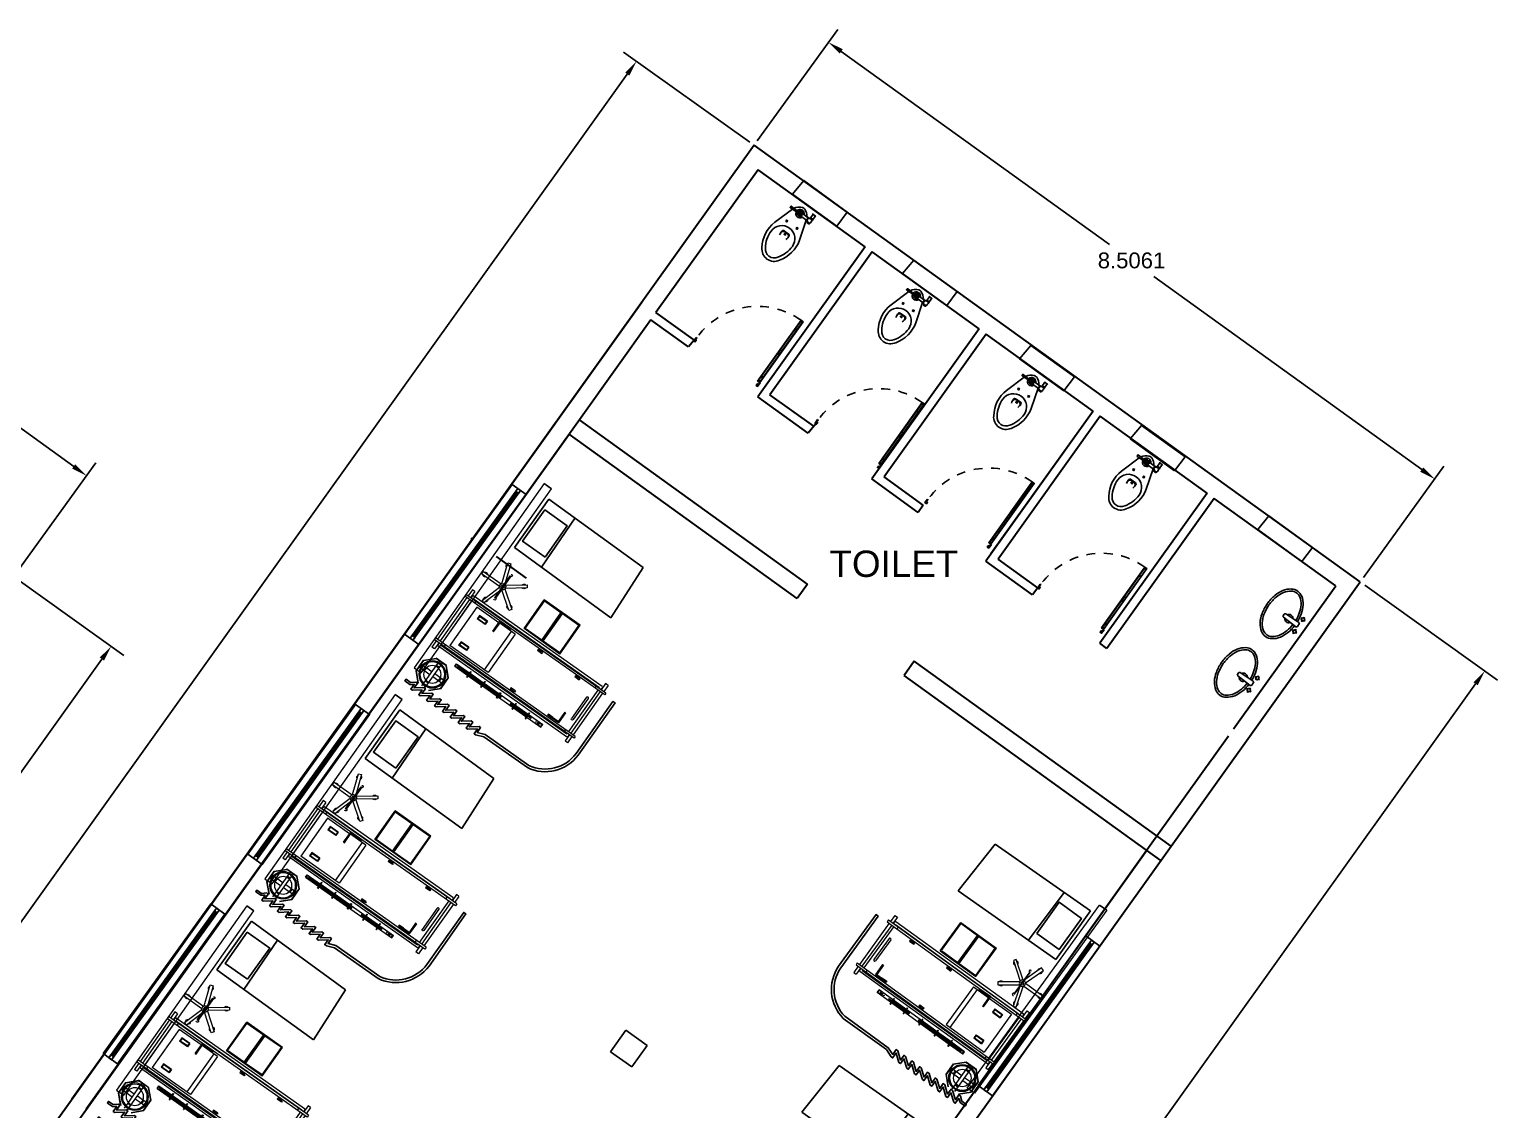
# Model space of a CAD drawing. Header units: metres. Extents: x 141303 to 146299, y 125960 to 127091.
# Drawn here: x 144887.4 to 144904.12, y 126124.25 to 126136.55 of the extents above; entities that cross this region are included whole.
import ezdxf

# ---------------------------------------------------------------- set-up
doc = ezdxf.new("R2010")
doc.units = ezdxf.units.M
doc.header["$MEASUREMENT"] = 0
for name, pattern in [('C05 _MOB-EQUIP URGENCIAS Y TOCOCIRUGÍA$0$006_URGENCIAS & TOCOCIRUGÍA$0$03.-PRIMER NIVEL GENERAL$0$XR-PLANTA 3ER NIVEL$0$DASHED', [19.05, 12.7, -6.35]), ('C05 _MOB-EQUIP URGENCIAS Y TOCOCIRUGÍA$0$006_URGENCIAS & TOCOCIRUGÍA$0$03.-PRIMER NIVEL GENERAL$0$XR-PLANTA 3ER NIVEL$0$DASHED2', [0.375, 0.25, -0.125]), ('C08_MUROS SERVICIOS$0$HIDDE100', [0.16, 0.1, -0.06])]:
    doc.linetypes.add(name, pattern=pattern)
for name, color, linetype in [('DIMENSION', 50, 'Continuous'), ('door', 12, 'Continuous'), ('FURNITURE', 6, 'Continuous'), ('WINDOW', 244, 'Continuous')]:
    doc.layers.add(name, color=color, linetype=linetype)
for name, color, linetype, lineweight in [('LETTERING', 50, 'Continuous', 30), ('new column', 4, 'Continuous', 25), ('NVMI_WALL', 7, 'Continuous', 30)]:
    doc.layers.add(name, color=color, linetype=linetype, lineweight=lineweight)
doc.layers.get('0').off()
doc.styles.get("Standard").update_dxf_attribs({"font": 'arial.ttf'})
doc.dimstyles.get("Standard").update_dxf_attribs({"dimtxt": 0.18, "dimasz": 0.18, "dimexe": 0.18, "dimexo": 0.0625, "dimgap": 0.09, "dimtad": 0, "dimtih": 1, "dimtoh": 1, "dimdec": 4, "dimzin": 0, "dimdsep": 46, "dimtxsty": 'Standard', "dimcen": 0.09, "dimadec": 0, "dimazin": 0, "dimtfac": 1, "dimtdec": 4, "dimtofl": 0, "dimtmove": 0, "dimatfit": 3, "dimfxl": 1, "dimtolj": 1, "dimtzin": 0, "dimarcsym": 0})

# ---------------------------------------------------------------- blocks, each defined once
blk = doc.blocks.new('C05 _MOB-EQUIP URGENCIAS Y TOCOCIRUGÍA$0$cortina antibacterial')
blk.add_lwpolyline([(300.266, -580.673), (300.266, -580.651), (300.266, -580.673), (300.199, -580.673), (300.266, -580.761), (300.266, -580.783), (300.199, -580.783), (300.266, -580.871), (300.266, -580.893), (300.199, -580.893), (300.266, -580.981), (300.266, -581.003), (300.199, -581.003), (300.266, -581.091), (300.266, -581.113), (300.199, -581.113), (300.266, -581.201), (300.266, -581.223), (300.199, -581.223), (300.231, -581.309), (300.231, -581.921, 0.354939), (300.651, -582.281), (301.378, -582.281), (301.378, -582.311), (300.651, -582.311, -0.359051), (300.201, -581.921), (300.201, -581.313), (300.166, -581.223), (300.166, -581.201), (300.233, -581.201), (300.166, -581.113), (300.166, -581.091), (300.233, -581.091), (300.166, -581.003), (300.166, -580.981), (300.233, -580.981), (300.166, -580.893), (300.166, -580.871), (300.233, -580.871), (300.166, -580.783), (300.166, -580.761), (300.233, -580.761), (300.166, -580.673), (300.166, -580.651), (300.233, -580.651), (300.166, -580.563), (300.166, -580.541), (300.233, -580.541), (300.166, -580.453), (300.166, -580.431), (300.233, -580.431), (300.166, -580.343), (300.166, -580.321), (300.233, -580.321), (300.205, -580.281), (300.205, -580.211), (300.227, -580.211), (300.227, -580.274), (300.266, -580.321), (300.266, -580.343), (300.199, -580.343), (300.266, -580.431), (300.266, -580.453), (300.199, -580.453), (300.266, -580.541), (300.266, -580.563), (300.199, -580.563), (300.266, -580.651)], format="xyb")
blk = doc.blocks.new('bed ward')
at = {"layer": 'FURNITURE'}
for p, q in [((142390.8, 126644.899), (142391.223, 126645.43)), ((142391.223, 126645.43), (142392.307, 126644.667)), ((142390.8, 126644.899), (142391.91, 126644.116)), ((142392.007, 126644.879), (142391.6, 126644.335)), ((142392.41, 126644.731), (142392.492, 126644.674)), ((142391.91, 126644.116), (142392.307, 126644.667))]:
    blk.add_line(p, q, dxfattribs=at)
at = {"layer": 'FURNITURE', "lineweight": 0}
for p, q in [((142390.901, 126642.653, 310.935), (142392.41, 126644.731, 310.935)), ((142392.492, 126644.674, 310.935), (142390.981, 126642.594, 310.935)), ((142391.441, 126643.721, 310.935), (142391.621, 126643.968, 310.935)), ((142390.981, 126642.594, 310.935), (142390.901, 126642.653, 310.935))]:
    blk.add_line(p, q, dxfattribs=at)
at = {"layer": 'FURNITURE', "linetype": 'Continuous', "lineweight": 0}
for p, q in [((142390.006, 126644.569, 310.935), (142389.991, 126644.549, 310.935)), ((142390.006, 126644.569, 310.935), (142391.583, 126643.423, 310.935)), ((142390.08, 126644.621, 310.935), (142390.03, 126644.551, 310.935)), ((142390.109, 126644.6, 310.935), (142390.058, 126644.53, 310.935)), ((142390.08, 126644.621, 310.935), (142390.109, 126644.6, 310.935)), ((142390.016, 126644.532, 310.935), (142389.675, 126644.062, 310.935)), ((142390.044, 126644.511, 310.935), (142389.703, 126644.042, 310.935)), ((142390.068, 126644.493, 310.935), (142389.727, 126644.024, 310.935)), ((142389.991, 126644.549, 310.935), (142391.569, 126643.403, 310.935)), ((142390.077, 126644.549, 310.935), (142390.061, 126644.528, 310.935)), ((142390.086, 126644.518, 310.935), (142390.082, 126644.513, 310.935)), ((142390.086, 126644.518, 310.935), (142391.51, 126643.483, 310.935)), ((142390.091, 126644.551, 310.935), (142391.539, 126643.499, 310.935)), ((142390.117, 126644.487, 310.935), (142390.103, 126644.468, 310.935)), ((142390.596, 126644.216, 310.935), (142390.831, 126644.54, 310.935)), ((142390.61, 126644.219, 310.935), (142390.834, 126644.526, 310.935)), ((142390.831, 126644.54, 310.935), (142391.236, 126644.246, 310.935)), ((142390.834, 126644.526, 310.935), (142391.02, 126644.391, 310.935)), ((142390.014, 126644.357, 310.935), (142389.84, 126644.118, 310.935)), ((142390.033, 126644.343, 310.935), (142389.859, 126644.104, 310.935)), ((142390.254, 126644.34, 310.935), (142390.245, 126644.328, 310.935)), ((142390.245, 126644.328, 310.935), (142390.294, 126644.292, 310.935)), ((142390.254, 126644.34, 310.935), (142390.303, 126644.304, 310.935)), ((142390.303, 126644.304, 310.935), (142390.294, 126644.292, 310.935)), ((142390.796, 126644.083, 310.935), (142391.02, 126644.391, 310.935)), ((142390.799, 126644.069, 310.935), (142391.034, 126644.393, 310.935)), ((142390.812, 126644.072, 310.935), (142391.036, 126644.379, 310.935)), ((142390.999, 126643.936, 310.935), (142391.222, 126644.244, 310.935)), ((142391.001, 126643.923, 310.935), (142391.236, 126644.246, 310.935)), ((142391.036, 126644.379, 310.935), (142391.222, 126644.244, 310.935)), ((142389.651, 126644.08, 310.935), (142389.637, 126644.06, 310.935)), ((142389.637, 126644.06, 310.935), (142391.214, 126642.914, 310.935)), ((142389.651, 126644.08, 310.935), (142391.228, 126642.934, 310.935)), ((142389.94, 126644.061, 310.935), (142389.858, 126643.948, 310.935)), ((142389.94, 126644.061, 310.935), (142389.949, 126644.055, 310.935)), ((142390.596, 126644.216, 310.935), (142391.001, 126643.923, 310.935)), ((142390.61, 126644.219, 310.935), (142390.796, 126644.083, 310.935)), ((142390.812, 126644.072, 310.935), (142390.999, 126643.936, 310.935)), ((142389.661, 126644.043, 310.935), (142389.61, 126643.973, 310.935)), ((142389.61, 126643.973, 310.935), (142389.639, 126643.953, 310.935)), ((142389.689, 126644.022, 310.935), (142389.639, 126643.953, 310.935)), ((142389.692, 126644.02, 310.935), (142389.677, 126643.999, 310.935)), ((142389.679, 126643.985, 310.935), (142391.13, 126642.931, 310.935)), ((142389.713, 126644.005, 310.935), (142389.706, 126643.995, 310.935)), ((142389.706, 126643.995, 310.935), (142391.13, 126642.961, 310.935)), ((142389.762, 126643.999, 310.935), (142389.748, 126643.979, 310.935)), ((142389.858, 126643.948, 310.935), (142389.98, 126643.859, 310.935)), ((142389.949, 126644.055, 310.935), (142389.873, 126643.95, 310.935)), ((142389.873, 126643.95, 310.935), (142389.937, 126643.904, 310.935)), ((142389.939, 126643.907, 310.935), (142389.93, 126643.895, 310.935)), ((142389.939, 126643.907, 310.935), (142389.989, 126643.871, 310.935)), ((142390.675, 126644.034, 310.935), (142390.666, 126644.022, 310.935)), ((142390.666, 126644.022, 310.935), (142390.716, 126643.986, 310.935)), ((142390.675, 126644.034, 310.935), (142390.725, 126643.998, 310.935)), ((142390.725, 126643.998, 310.935), (142390.716, 126643.986, 310.935)), ((142390.537, 126643.265, 310.935), (142389.878, 126643.743, 310.935)), ((142390.558, 126643.293, 310.935), (142389.899, 126643.772, 310.935)), ((142389.989, 126643.871, 310.935), (142389.98, 126643.859, 310.935)), ((142390.973, 126643.806, 310.935), (142390.661, 126643.376, 310.935)), ((142391.017, 126643.775, 310.935), (142390.704, 126643.344, 310.935)), ((142390.973, 126643.806, 310.935), (142391.148, 126643.68, 310.935)), ((142391.038, 126643.766, 310.935), (142391.047, 126643.779, 310.935)), ((142391.087, 126643.731, 310.935), (142391.038, 126643.766, 310.935)), ((142391.169, 126643.69, 310.935), (142391.047, 126643.779, 310.935)), ((142391.087, 126643.731, 310.935), (142391.096, 126643.743, 310.935)), ((142391.153, 126643.687, 310.935), (142391.09, 126643.734, 310.935)), ((142390.007, 126643.668, 310.935), (142390.009, 126643.67, 310.935)), ((142390.007, 126643.668, 310.935), (142390.052, 126643.639, 310.935)), ((142390.009, 126643.67, 310.935), (142390.053, 126643.642, 310.935)), ((142390.089, 126643.612, 310.935), (142390.009, 126643.67, 310.935)), ((142390.046, 126643.643, 310.935), (142390.091, 126643.614, 310.935)), ((142390.157, 126643.559, 310.935), (142390.158, 126643.562, 310.935)), ((142390.157, 126643.559, 310.935), (142390.201, 126643.531, 310.935)), ((142390.238, 126643.503, 310.935), (142390.158, 126643.562, 310.935)), ((142390.158, 126643.562, 310.935), (142390.203, 126643.533, 310.935)), ((142390.361, 126643.601, 310.935), (142390.352, 126643.589, 310.935)), ((142390.352, 126643.589, 310.935), (142390.401, 126643.553, 310.935)), ((142390.361, 126643.601, 310.935), (142390.41, 126643.565, 310.935)), ((142390.41, 126643.565, 310.935), (142390.401, 126643.553, 310.935)), ((142391.078, 126643.583, 310.935), (142391.153, 126643.687, 310.935)), ((142391.087, 126643.577, 310.935), (142391.078, 126643.583, 310.935)), ((142391.087, 126643.577, 310.935), (142391.169, 126643.69, 310.935)), ((142391.157, 126643.673, 310.935), (142391.405, 126643.492, 310.935)), ((142390.194, 126643.532, 310.935), (142390.238, 126643.503, 310.935)), ((142390.196, 126643.534, 310.935), (142390.24, 126643.506, 310.935)), ((142390.238, 126643.503, 310.935), (142390.24, 126643.506, 310.935)), ((142391.405, 126643.492, 310.935), (142391.093, 126643.062, 310.935)), ((142391.492, 126643.459, 310.935), (142391.13, 126642.961, 310.935)), ((142391.517, 126643.441, 310.935), (142391.176, 126642.972, 310.935)), ((142391.216, 126643.555, 310.935), (142391.189, 126643.518, 310.935)), ((142391.189, 126643.518, 310.935), (142391.278, 126643.453, 310.935)), ((142391.217, 126643.546, 310.935), (142391.197, 126643.519, 310.935)), ((142391.197, 126643.519, 310.935), (142391.276, 126643.461, 310.935)), ((142391.545, 126643.421, 310.935), (142391.204, 126642.952, 310.935)), ((142391.216, 126643.555, 310.935), (142391.305, 126643.49, 310.935)), ((142391.217, 126643.546, 310.935), (142391.296, 126643.489, 310.935)), ((142391.296, 126643.489, 310.935), (142391.276, 126643.461, 310.935)), ((142391.305, 126643.49, 310.935), (142391.278, 126643.453, 310.935)), ((142391.472, 126643.504, 310.935), (142391.458, 126643.484, 310.935)), ((142391.51, 126643.483, 310.935), (142391.506, 126643.478, 310.935)), ((142391.541, 126643.485, 310.935), (142391.526, 126643.464, 310.935)), ((142391.581, 126643.53, 310.935), (142391.531, 126643.461, 310.935)), ((142391.61, 126643.51, 310.935), (142391.559, 126643.44, 310.935)), ((142391.583, 126643.423, 310.935), (142391.569, 126643.403, 310.935)), ((142391.581, 126643.53, 310.935), (142391.61, 126643.51, 310.935)), ((142390.508, 126643.304, 310.935), (142390.51, 126643.306, 310.935)), ((142390.508, 126643.304, 310.935), (142390.552, 126643.276, 310.935)), ((142390.51, 126643.306, 310.935), (142390.554, 126643.278, 310.935)), ((142390.59, 126643.248, 310.935), (142390.51, 126643.306, 310.935)), ((142390.545, 126643.276, 310.935), (142390.59, 126643.248, 310.935)), ((142390.547, 126643.279, 310.935), (142390.591, 126643.251, 310.935)), ((142390.549, 126643.281, 310.935), (142390.571, 126643.312, 310.935)), ((142390.59, 126643.248, 310.935), (142390.591, 126643.251, 310.935)), ((142390.661, 126643.376, 310.935), (142391.093, 126643.062, 310.935)), ((142391.002, 126643.26, 310.935), (142390.975, 126643.223, 310.935)), ((142391.003, 126643.252, 310.935), (142390.983, 126643.224, 310.935)), ((142390.983, 126643.224, 310.935), (142391.063, 126643.167, 310.935)), ((142391.002, 126643.26, 310.935), (142391.091, 126643.196, 310.935)), ((142391.003, 126643.252, 310.935), (142391.083, 126643.194, 310.935)), ((142390.667, 126643.188, 310.935), (142390.669, 126643.191, 310.935)), ((142390.667, 126643.188, 310.935), (142390.711, 126643.16, 310.935)), ((142390.669, 126643.191, 310.935), (142390.713, 126643.163, 310.935)), ((142390.749, 126643.133, 310.935), (142390.669, 126643.191, 310.935)), ((142390.704, 126643.161, 310.935), (142390.749, 126643.133, 310.935)), ((142390.706, 126643.163, 310.935), (142390.75, 126643.135, 310.935)), ((142390.749, 126643.133, 310.935), (142390.75, 126643.135, 310.935)), ((142390.975, 126643.223, 310.935), (142391.064, 126643.158, 310.935)), ((142391.083, 126643.194, 310.935), (142391.063, 126643.167, 310.935)), ((142391.091, 126643.196, 310.935), (142391.064, 126643.158, 310.935)), ((142390.66, 126642.811, 310.935), (142390.746, 126642.929, 310.935)), ((142390.663, 126642.808, 310.935), (142390.749, 126642.926, 310.935)), ((142390.746, 126642.929, 310.935), (142390.888, 126642.951, 310.935)), ((142390.746, 126642.925, 310.935), (142390.889, 126642.947, 310.935)), ((142390.886, 126642.948, 310.935), (142391.004, 126642.862, 310.935)), ((142390.888, 126642.951, 310.935), (142391.006, 126642.866, 310.935)), ((142390.89, 126642.864, 310.935), (142390.931, 126642.921, 310.935)), ((142390.923, 126642.84, 310.935), (142390.964, 126642.896, 310.935)), ((142391.117, 126643.015, 310.935), (142391.103, 126642.996, 310.935)), ((142391.162, 126642.953, 310.935), (142391.111, 126642.883, 310.935)), ((142391.19, 126642.932, 310.935), (142391.139, 126642.863, 310.935)), ((142391.159, 126642.955, 310.935), (142391.144, 126642.934, 310.935)), ((142391.228, 126642.934, 310.935), (142391.214, 126642.914, 310.935)), ((142390.683, 126642.668, 310.935), (142390.66, 126642.811, 310.935)), ((142390.687, 126642.669, 310.935), (142390.664, 126642.811, 310.935)), ((142390.691, 126642.853, 310.935), (142390.748, 126642.812, 310.935)), ((142390.704, 126642.844, 310.935), (142390.727, 126642.877, 310.935)), ((142390.704, 126642.844, 310.935), (142390.707, 126642.842, 310.935)), ((142390.707, 126642.842, 310.935), (142390.73, 126642.874, 310.935)), ((142390.707, 126642.857, 310.935), (142390.717, 126642.869, 310.935)), ((142390.707, 126642.857, 310.935), (142390.711, 126642.854, 310.935)), ((142390.715, 126642.886, 310.935), (142390.772, 126642.845, 310.935)), ((142390.717, 126642.869, 310.935), (142390.72, 126642.867, 310.935)), ((142390.719, 126642.858, 310.935), (142390.729, 126642.851, 310.935)), ((142390.727, 126642.877, 310.935), (142390.73, 126642.874, 310.935)), ((142390.743, 126642.816, 310.935), (142390.767, 126642.849, 310.935)), ((142390.748, 126642.812, 310.935), (142390.772, 126642.845, 310.935)), ((142390.89, 126642.864, 310.935), (142390.923, 126642.84, 310.935)), ((142390.893, 126642.869, 310.935), (142390.926, 126642.845, 310.935)), ((142390.917, 126642.689, 310.935), (142390.941, 126642.722, 310.935)), ((142390.94, 126642.607, 310.935), (142391.026, 126642.726, 310.935)), ((142390.941, 126642.722, 310.935), (142390.998, 126642.681, 310.935)), ((142390.943, 126642.605, 310.935), (142391.029, 126642.723, 310.935)), ((142391.025, 126642.722, 310.935), (142391.002, 126642.865, 310.935)), ((142391.029, 126642.723, 310.935), (142391.006, 126642.866, 310.935)), ((142391.111, 126642.883, 310.935), (142391.139, 126642.863, 310.935)), ((142390.725, 126642.637, 310.935), (142390.766, 126642.694, 310.935)), ((142390.758, 126642.613, 310.935), (142390.799, 126642.67, 310.935)), ((142390.763, 126642.689, 310.935), (142390.796, 126642.665, 310.935)), ((142390.766, 126642.694, 310.935), (142390.799, 126642.67, 310.935)), ((142390.8, 126642.586, 310.935), (142390.943, 126642.609, 310.935)), ((142390.801, 126642.582, 310.935), (142390.943, 126642.605, 310.935)), ((142390.917, 126642.689, 310.935), (142390.974, 126642.647, 310.935)), ((142390.922, 126642.685, 310.935), (142390.946, 126642.718, 310.935)), ((142390.959, 126642.659, 310.935), (142390.982, 126642.692, 310.935)), ((142390.959, 126642.659, 310.935), (142390.962, 126642.657, 310.935)), ((142390.962, 126642.657, 310.935), (142390.985, 126642.689, 310.935)), ((142390.965, 126642.679, 310.935), (142390.97, 126642.676, 310.935)), ((142390.969, 126642.667, 310.935), (142390.972, 126642.664, 310.935)), ((142390.972, 126642.664, 310.935), (142390.981, 126642.677, 310.935)), ((142390.978, 126642.68, 310.935), (142390.981, 126642.677, 310.935)), ((142390.982, 126642.692, 310.935), (142390.985, 126642.689, 310.935))]:
    blk.add_line(p, q, dxfattribs=at)
at = {"layer": 'FURNITURE', "linetype": 'C05 _MOB-EQUIP URGENCIAS Y TOCOCIRUGÍA$0$006_URGENCIAS & TOCOCIRUGÍA$0$03.-PRIMER NIVEL GENERAL$0$XR-PLANTA 3ER NIVEL$0$DASHED2', "lineweight": 0}
for p, q in [((142389.878, 126643.743, 310.935), (142389.899, 126643.772, 310.935)), ((142389.883, 126643.746, 310.935), (142389.898, 126643.766, 310.935)), ((142389.906, 126643.726, 310.935), (142389.884, 126643.742, 310.935)), ((142389.924, 126643.75, 310.935), (142389.902, 126643.767, 310.935)), ((142389.91, 126643.727, 310.935), (142389.924, 126643.747, 310.935)), ((142390.544, 126643.274, 310.935), (142389.914, 126643.732, 310.935)), ((142390.551, 126643.283, 310.935), (142389.92, 126643.741, 310.935)), ((142390.023, 126643.61, 310.935), (142390.045, 126643.64, 310.935)), ((142390.027, 126643.607, 310.935), (142390.023, 126643.61, 310.935)), ((142390.027, 126643.607, 310.935), (142390.05, 126643.637, 310.935)), ((142390.045, 126643.64, 310.935), (142390.089, 126643.612, 310.935)), ((142390.048, 126643.645, 310.935), (142390.07, 126643.675, 310.935)), ((142390.053, 126643.642, 310.935), (142390.075, 126643.672, 310.935)), ((142390.075, 126643.672, 310.935), (142390.07, 126643.675, 310.935)), ((142390.089, 126643.612, 310.935), (142390.091, 126643.614, 310.935)), ((142390.198, 126643.537, 310.935), (142390.22, 126643.567, 310.935)), ((142390.203, 126643.533, 310.935), (142390.224, 126643.564, 310.935)), ((142390.224, 126643.564, 310.935), (142390.22, 126643.567, 310.935)), ((142390.172, 126643.501, 310.935), (142390.194, 126643.532, 310.935)), ((142390.177, 126643.498, 310.935), (142390.172, 126643.501, 310.935)), ((142390.177, 126643.498, 310.935), (142390.199, 126643.528, 310.935)), ((142390.352, 126643.384, 310.935), (142390.387, 126643.433, 310.935)), ((142390.361, 126643.377, 310.935), (142390.397, 126643.426, 310.935)), ((142390.524, 126643.246, 310.935), (142390.545, 126643.276, 310.935)), ((142390.528, 126643.243, 310.935), (142390.524, 126643.246, 310.935)), ((142390.528, 126643.243, 310.935), (142390.55, 126643.273, 310.935)), ((142390.696, 126643.149, 310.935), (142390.542, 126643.261, 310.935)), ((142390.703, 126643.159, 310.935), (142390.549, 126643.271, 310.935)), ((142390.554, 126643.278, 310.935), (142390.576, 126643.308, 310.935)), ((142390.709, 126643.168, 310.935), (142390.555, 126643.28, 310.935)), ((142390.717, 126643.178, 310.935), (142390.562, 126643.29, 310.935)), ((142390.576, 126643.308, 310.935), (142390.571, 126643.312, 310.935)), ((142390.682, 126643.131, 310.935), (142390.704, 126643.161, 310.935)), ((142390.687, 126643.127, 310.935), (142390.682, 126643.131, 310.935)), ((142390.687, 126643.127, 310.935), (142390.709, 126643.158, 310.935)), ((142390.849, 126643.038, 310.935), (142390.701, 126643.146, 310.935)), ((142390.708, 126643.166, 310.935), (142390.73, 126643.196, 310.935)), ((142390.828, 126643.068, 310.935), (142390.708, 126643.156, 310.935)), ((142390.713, 126643.163, 310.935), (142390.735, 126643.193, 310.935)), ((142390.835, 126643.077, 310.935), (142390.714, 126643.165, 310.935)), ((142390.87, 126643.066, 310.935), (142390.721, 126643.174, 310.935)), ((142390.735, 126643.193, 310.935), (142390.73, 126643.196, 310.935)), ((142390.824, 126643.063, 310.935), (142390.839, 126643.083, 310.935)), ((142390.847, 126643.043, 310.935), (142390.825, 126643.059, 310.935)), ((142390.864, 126643.067, 310.935), (142390.842, 126643.083, 310.935)), ((142390.849, 126643.038, 310.935), (142390.87, 126643.066, 310.935)), ((142390.85, 126643.044, 310.935), (142390.865, 126643.064, 310.935))]:
    blk.add_line(p, q, dxfattribs=at)
at = {"layer": 'FURNITURE', "linetype": 'C05 _MOB-EQUIP URGENCIAS Y TOCOCIRUGÍA$0$006_URGENCIAS & TOCOCIRUGÍA$0$03.-PRIMER NIVEL GENERAL$0$XR-PLANTA 3ER NIVEL$0$DASHED', "lineweight": 0}
for p, q in [((142390.748, 126642.812, 310.935), (142390.816, 126642.762, 310.935)), ((142390.766, 126642.694, 310.935), (142390.89, 126642.864, 310.935)), ((142390.772, 126642.845, 310.935), (142390.84, 126642.796, 310.935)), ((142390.799, 126642.67, 310.935), (142390.923, 126642.84, 310.935)), ((142390.849, 126642.738, 310.935), (142390.917, 126642.689, 310.935)), ((142390.873, 126642.771, 310.935), (142390.941, 126642.722, 310.935))]:
    blk.add_line(p, q, dxfattribs=at)
at = {"layer": 'FURNITURE'}
blk.add_lwpolyline([(142391.695, 126644.412), (142391.949, 126644.229), (142392.204, 126644.583), (142391.95, 126644.766)], close=True, dxfattribs=at)
at = {"layer": 'FURNITURE', "lineweight": 0, "elevation": 310.935}
for points in [[(142391.539, 126643.88), (142391.462, 126644.116), (142391.428, 126644.105), (142391.504, 126643.869)], [(142391.567, 126643.848), (142391.771, 126643.989), (142391.75, 126644.019), (142391.563, 126643.889)], [(142391.5, 126643.863), (142391.252, 126643.862), (142391.252, 126643.826), (142391.5, 126643.827)], [(142391.496, 126643.797), (142391.426, 126643.585), (142391.46, 126643.574), (142391.538, 126643.809)], [(142391.546, 126643.812), (142391.746, 126643.666), (142391.768, 126643.695), (142391.567, 126643.841)]]:
    blk.add_lwpolyline(points, dxfattribs=at)
blk.add_lwpolyline([(142391.632, 126643.983, 2.414214), (142391.621, 126643.969), (142391.614, 126643.974), (142391.434, 126643.726), (142391.441, 126643.721, 2.414214), (142391.43, 126643.706)], format="xyb", dxfattribs=at)
at = {"layer": 'FURNITURE', "linetype": 'C05 _MOB-EQUIP URGENCIAS Y TOCOCIRUGÍA$0$006_URGENCIAS & TOCOCIRUGÍA$0$03.-PRIMER NIVEL GENERAL$0$XR-PLANTA 3ER NIVEL$0$DASHED2', "lineweight": 0}
for centre, radius in [((142389.903, 126643.747, 310.935), 0.000769), ((142389.953, 126643.71, 310.935), 0.003), ((142390.148, 126643.569, 310.935), 0.003), ((142390.601, 126643.24, 310.935), 0.003), ((142390.795, 126643.099, 310.935), 0.003), ((142390.845, 126643.062, 310.935), 0.000769)]:
    blk.add_circle(centre, radius, dxfattribs=at)
at = {"layer": 'FURNITURE', "linetype": 'Continuous', "lineweight": 0}
for radius in [0.155, 0.142, 0.1]:
    blk.add_circle((142390.844, 126642.767, 310.935), radius, dxfattribs=at)
for centre, radius, start, end in [((142390.085, 126644.543, 310.935), 0.01, 54.006, 144.006), ((142390.024, 126644.35, 310.935), 0.012, 324.006, 144.006), ((142389.85, 126644.111, 310.935), 0.012, 144.006, 324.006), ((142389.685, 126643.993, 310.935), 0.01, 144.006, 234.006), ((142391.533, 126643.491, 310.935), 0.01, 324.006, 54.006), ((142391.136, 126642.939, 310.935), 0.01, 234.006, 324.006), ((142390.844, 126642.767, 310.935), 0.149, 144.006, 324.006)]:
    blk.add_arc(centre, radius, start, end, dxfattribs=at)
at = {"layer": 'FURNITURE', "lineweight": 0}
for centre, radius, start, end in [((142391.456, 126644.076, 310.935), 0.027, 149.7619, 246.1412), ((142391.456, 126644.076, 310.935), 0.027, 329.7619, 66.1412), ((142391.731, 126643.983, 310.935), 0.027, 76.5671, 172.9465), ((142391.731, 126643.983, 310.935), 0.027, 256.5671, 352.9465), ((142391.288, 126643.844, 310.935), 0.027, 41.943, 138.3224), ((142391.288, 126643.844, 310.935), 0.027, 221.943, 318.3224), ((142391.531, 126643.845, 310.935), 0.036, 68.4835, 219.5285), ((142391.531, 126643.845, 310.935), 0.036, 234.006, 54.006), ((142391.531, 126643.845, 310.935), 0.018, 84.006, 204.006), ((142391.531, 126643.845, 310.935), 0.018, 234.006, 54.006), ((142391.728, 126643.702, 310.935), 0.027, 5.7848, 102.1642), ((142391.455, 126643.614, 310.935), 0.027, 113.508, 209.8874), ((142391.455, 126643.614, 310.935), 0.027, 293.508, 29.8874), ((142391.728, 126643.702, 310.935), 0.027, 185.7848, 282.1642)]:
    blk.add_arc(centre, radius, start, end, dxfattribs=at)
at = {"layer": 'FURNITURE', "linetype": 'C05 _MOB-EQUIP URGENCIAS Y TOCOCIRUGÍA$0$006_URGENCIAS & TOCOCIRUGÍA$0$03.-PRIMER NIVEL GENERAL$0$XR-PLANTA 3ER NIVEL$0$DASHED2', "lineweight": 0}
for centre, radius, start, end in [((142389.885, 126643.744, 310.935), 0.0025, 144.006, 234.006), ((142389.9, 126643.765, 310.935), 0.0025, 54.006, 144.006), ((142389.908, 126643.728, 310.935), 0.0025, 234.006, 324.006), ((142389.922, 126643.748, 310.935), 0.0025, 324.006, 54.006), ((142390.392, 126643.429, 310.935), 0.0058, 324.006, 144.006), ((142390.356, 126643.38, 310.935), 0.0058, 144.006, 324.006), ((142390.826, 126643.061, 310.935), 0.0025, 144.006, 234.006), ((142390.841, 126643.081, 310.935), 0.0025, 54.006, 144.006), ((142390.863, 126643.065, 310.935), 0.0025, 324.006, 54.006), ((142390.848, 126643.045, 310.935), 0.0025, 234.006, 324.006)]:
    blk.add_arc(centre, radius, start, end, dxfattribs=at)
at = {"layer": 'FURNITURE', "lineweight": 0, "xscale": -1, "rotation": 234.0059966302266}
blk.add_blockref('C05 _MOB-EQUIP URGENCIAS Y TOCOCIRUGÍA$0$cortina antibacterial', (142683.881, 126058.568, 310.935), dxfattribs=at)
blk = doc.blocks.new('C08_MUROS SERVICIOS$0$DOOR 1.20')
at = {"linetype": 'C08_MUROS SERVICIOS$0$HIDDE100'}
blk.add_lwpolyline([(187.586, 86.339, -0.424767), (188.786, 87.579)], format="xyb", dxfattribs=at)
at = {"linetype": 'ByBlock'}
blk.add_lwpolyline([(188.826, 86.379), (188.826, 87.579), (188.786, 87.579), (188.786, 86.379), (188.826, 86.379)], dxfattribs=at)
for points in [[(188.826, 87.559), (188.786, 87.559), (188.786, 87.579), (188.826, 87.579)], [(188.821, 87.41), (188.791, 87.41), (188.791, 87.419), (188.821, 87.419)], [(188.796, 87.419), (188.816, 87.419), (188.816, 87.41), (188.796, 87.41)], [(188.791, 86.999), (188.821, 86.999), (188.821, 86.919), (188.791, 86.919)], [(188.826, 86.379), (188.786, 86.379), (188.786, 86.399), (188.826, 86.399)], [(188.821, 86.469), (188.791, 86.469), (188.791, 86.479), (188.821, 86.479)], [(188.796, 86.479), (188.816, 86.479), (188.816, 86.469), (188.796, 86.469)]]:
    blk.add_lwpolyline(points, close=True)
blk.add_lwpolyline([(188.821, 86.399), (188.821, 87.559), (188.791, 87.559), (188.791, 86.399)], close=True, dxfattribs=at)
for points in [[(187.576, 86.379), (187.576, 86.309), (187.606, 86.309), (187.606, 86.339), (187.586, 86.339), (187.586, 86.379), (187.576, 86.379)], [(188.836, 86.379), (188.836, 86.309), (188.806, 86.309), (188.806, 86.339), (188.826, 86.339), (188.826, 86.379), (188.836, 86.379)]]:
    blk.add_lwpolyline(points)
blk = doc.blocks.new('LAVAMANOS A-03')
at = {"layer": 'FURNITURE'}
for p, q in [((-0.092, -0.109), (-0.116, -0.109)), ((-0.085, -0.102), (-0.085, -0.078)), ((-0.085, -0.14), (-0.085, -0.116)), ((-0.054, -0.109), (-0.078, -0.109)), ((-0.023, -0.306), (-0.03, -0.127)), ((-0.018, -0.115), (0.018, -0.115)), ((0.03, -0.127), (0.023, -0.306)), ((0.052, -0.109), (0.076, -0.109)), ((0.083, -0.102), (0.083, -0.078)), ((0.083, -0.14), (0.083, -0.116)), ((0.09, -0.109), (0.114, -0.109)), ((-0.011, -0.318), (0.011, -0.318))]:
    blk.add_line(p, q, dxfattribs=at)
for centre in [(-0.085, -0.109), (0.083, -0.109)]:
    blk.add_circle(centre, 0.0192, dxfattribs=at)
for centre, radius, start, end in [((-0.036, -0.498), 0.348, 104.6225, 122.2055), ((0.003, -0.647), 0.502, 93.6665, 104.6225), ((-0.018, -0.127), 0.012, 90, 180), ((0.018, -0.127), 0.012, 360, 90), ((0.003, -0.647), 0.502, 75.3775, 86.9724), ((0.042, -0.498), 0.348, 57.7945, 75.3775), ((-0.185, -0.345), 0.129, 146.6703, 180), ((-0.095, -0.404), 0.237, 122.2055, 146.6703), ((-0.185, -0.345), 0.105, 146.6703, 180), ((-0.095, -0.404), 0.213, 122.2055, 146.6703), ((-0.036, -0.498), 0.324, 104.6225, 122.2055), ((0.003, -0.647), 0.478, 93.7445, 104.6225), ((0, -0.246), 0.048, 124.3259, 240.8236), ((-0.011, -0.306), 0.012, 180, 270), ((0.011, -0.306), 0.012, 270, 0), ((0, -0.246), 0.048, 300.0921, 55.6741), ((0.003, -0.647), 0.478, 75.3775, 86.9266), ((0.042, -0.498), 0.324, 57.7945, 75.3775), ((0.101, -0.404), 0.213, 33.3297, 57.7945), ((0.101, -0.404), 0.237, 33.3297, 57.7945), ((0.191, -0.345), 0.105, 360, 33.3297), ((0.191, -0.345), 0.129, 0, 33.3297), ((-0.185, -0.345), 0.129, 180, 213.3297), ((-0.095, -0.286), 0.237, 213.3297, 237.7945), ((-0.185, -0.345), 0.105, 180, 213.3297), ((-0.095, -0.286), 0.213, 213.3297, 237.7945), ((-0.036, -0.192), 0.348, 237.7945, 255.3775), ((-0.036, -0.192), 0.324, 237.7945, 255.3775), ((0.042, -0.192), 0.324, 284.6225, 302.2055), ((0.042, -0.192), 0.348, 284.6225, 302.2055), ((0.101, -0.286), 0.213, 302.2055, 326.6703), ((0.101, -0.286), 0.237, 302.2055, 326.6703), ((0.191, -0.345), 0.105, 326.6703, 0), ((0.191, -0.345), 0.129, 326.6703, 360), ((0.003, -0.043), 0.502, 255.3775, 270), ((0.003, -0.043), 0.478, 255.3775, 270), ((0.003, -0.043), 0.478, 270, 284.6225), ((0.003, -0.043), 0.502, 270, 284.6225)]:
    blk.add_arc(centre, radius, start, end, dxfattribs=at)
blk = doc.blocks.new('*D103')
at = {"layer": 'Defpoints', "color": 0, "transparency": 16777216}
for p in [(144902.555, 126130.26), (144903.973, 126129.246), (144891.228, 126114.415)]:
    blk.add_point(p, dxfattribs=at)
at = {"layer": 'DIMENSION', "color": 0, "lineweight": -2, "transparency": 16777216}
for p, q in [((144902.606, 126130.224), (144904.119, 126129.142)), ((144903.868, 126129.1), (144898.439, 126121.506)), ((144892.75, 126113.548), (144898.179, 126121.142)), ((144891.278, 126114.378), (144892.792, 126113.296))]:
    blk.add_line(p, q, dxfattribs=at)
at = {"layer": 'DIMENSION', "color": 0, "transparency": 16777216}
for points in [[(144903.844, 126129.117), (144903.893, 126129.083), (144903.973, 126129.246)], [(144892.726, 126113.565), (144892.775, 126113.53), (144892.645, 126113.401)]]:
    blk.add_solid(points, dxfattribs=at)
at = {"layer": 'DIMENSION', "color": 0, "transparency": 16777216, "insert": (144898.309, 126121.324), "char_height": 0.18, "attachment_point": 5}
blk.add_mtext('\\A1;19.4777', dxfattribs=at)
blk = doc.blocks.new('*D104')
at = {"layer": 'Defpoints', "color": 0, "transparency": 16777216}
for p in [(144895.654, 126135.234), (144903.401, 126131.434), (144902.555, 126130.26)]:
    blk.add_point(p, dxfattribs=at)
at = {"layer": 'DIMENSION', "color": 0, "lineweight": -2, "transparency": 16777216}
for p, q in [((144895.691, 126135.284), (144896.606, 126136.554)), ((144896.647, 126136.303), (144899.699, 126134.103)), ((144903.255, 126131.54), (144900.204, 126133.739)), ((144902.591, 126130.311), (144903.507, 126131.58))]:
    blk.add_line(p, q, dxfattribs=at)
at = {"layer": 'DIMENSION', "color": 0, "transparency": 16777216}
for points in [[(144896.664, 126136.327), (144896.629, 126136.278), (144896.501, 126136.408)], [(144903.273, 126131.564), (144903.238, 126131.515), (144903.401, 126131.434)]]:
    blk.add_solid(points, dxfattribs=at)
at = {"layer": 'DIMENSION', "color": 0, "transparency": 16777216, "insert": (144899.951, 126133.921), "char_height": 0.18, "attachment_point": 5}
blk.add_mtext('\\A1;8.5061', dxfattribs=at)
blk = doc.blocks.new('*D105')
at = {"layer": 'Defpoints', "color": 0, "transparency": 16777216}
for p in [(144894.315, 126136.191), (144895.654, 126135.234), (144879.187, 126112.198)]:
    blk.add_point(p, dxfattribs=at)
at = {"layer": 'DIMENSION', "color": 0, "lineweight": -2, "transparency": 16777216}
for p, q in [((144895.604, 126135.27), (144894.169, 126136.296)), ((144894.21, 126136.045), (144886.212, 126124.855)), ((144877.952, 126113.302), (144885.951, 126124.492)), ((144879.136, 126112.235), (144877.701, 126113.261))]:
    blk.add_line(p, q, dxfattribs=at)
at = {"layer": 'DIMENSION', "color": 0, "transparency": 16777216}
for points in [[(144894.186, 126136.062), (144894.235, 126136.027), (144894.315, 126136.191)], [(144877.928, 126113.32), (144877.977, 126113.285), (144877.848, 126113.156)]]:
    blk.add_solid(points, dxfattribs=at)
at = {"layer": 'DIMENSION', "color": 0, "transparency": 16777216, "insert": (144886.081, 126124.674), "char_height": 0.18, "attachment_point": 5}
blk.add_mtext('\\A1;28.3160', dxfattribs=at)
blk = doc.blocks.new('*D106')
at = {"layer": 'Defpoints', "color": 0, "transparency": 16777216}
for p in [(144887.225, 126130.32), (144888.334, 126129.527), (144877.106, 126116.165)]:
    blk.add_point(p, dxfattribs=at)
at = {"layer": 'DIMENSION', "color": 0, "lineweight": -2, "transparency": 16777216}
for p, q in [((144887.276, 126130.284), (144888.48, 126129.423)), ((144888.229, 126129.381), (144883.404, 126122.632)), ((144878.319, 126115.519), (144883.144, 126122.268)), ((144877.157, 126116.129), (144878.361, 126115.268))]:
    blk.add_line(p, q, dxfattribs=at)
at = {"layer": 'DIMENSION', "color": 0, "transparency": 16777216}
for points in [[(144888.205, 126129.399), (144888.253, 126129.364), (144888.334, 126129.527)], [(144878.295, 126115.536), (144878.344, 126115.501), (144878.214, 126115.372)]]:
    blk.add_solid(points, dxfattribs=at)
at = {"layer": 'DIMENSION', "color": 0, "transparency": 16777216, "insert": (144883.274, 126122.45), "char_height": 0.18, "attachment_point": 5}
blk.add_mtext('\\A1;17.4001', dxfattribs=at)
blk = doc.blocks.new('*D107')
at = {"layer": 'Defpoints', "color": 0, "transparency": 16777216}
for p in [(144880.573, 126135.115), (144888.054, 126131.47), (144887.225, 126130.32)]:
    blk.add_point(p, dxfattribs=at)
at = {"layer": 'DIMENSION', "color": 0, "lineweight": -2, "transparency": 16777216}
for p, q in [((144880.609, 126135.166), (144881.507, 126136.411)), ((144881.548, 126136.16), (144884.475, 126134.05)), ((144887.908, 126131.576), (144884.98, 126133.686)), ((144887.261, 126130.371), (144888.159, 126131.616))]:
    blk.add_line(p, q, dxfattribs=at)
at = {"layer": 'DIMENSION', "color": 0, "transparency": 16777216}
for points in [[(144881.565, 126136.184), (144881.53, 126136.136), (144881.402, 126136.265)], [(144887.925, 126131.6), (144887.89, 126131.551), (144888.054, 126131.47)]]:
    blk.add_solid(points, dxfattribs=at)
at = {"layer": 'DIMENSION', "color": 0, "transparency": 16777216, "insert": (144884.728, 126133.868), "char_height": 0.18, "attachment_point": 5}
blk.add_mtext('\\A1;8.2001', dxfattribs=at)
blk = doc.blocks.new('C05 _MUROS URGENCIAS Y TOCOCIRUGÍA$0$VENTANA FACH  2.10 X 1.00')
at = {"elevation": 0}
for points in [[(194.2, -606.543), (194.2, -606.583), (194.24, -606.583), (194.24, -606.543)], [(196.26, -606.543), (196.26, -606.583), (196.3, -606.583), (196.3, -606.543)]]:
    blk.add_lwpolyline(points, close=True, dxfattribs=at)
at = {"layer": 'door', "linetype": 'ByBlock', "elevation": 0}
for points in [[(196.3, -606.663), (194.2, -606.663), (194.2, -606.463), (196.3, -606.463), (196.3, -606.663)], [(194.24, -606.553), (196.26, -606.553)], [(194.24, -606.563), (196.26, -606.563)], [(194.24, -606.573), (196.26, -606.573)]]:
    blk.add_lwpolyline(points, dxfattribs=at)
blk.add_lwpolyline([(194.2, -606.583), (196.3, -606.583), (196.3, -606.543), (194.2, -606.543)], close=True, dxfattribs=at)
blk = doc.blocks.new('flux caroni')
for p, q in [((-0.037, -0.076), (-0.037, -0.096)), ((0.036, -0.086), (-0.036, -0.086)), ((0, -0.121), (0, -0.05)), ((0.101, -0.068), (0.024, -0.068)), ((0.101, -0.103), (0.024, -0.103)), ((0.123, -0.062), (0.123, -0.005)), ((0.131, -0.062), (0.131, -0.052)), ((0.146, -0.052), (0.146, -0.062)), ((0.154, -0.005), (0.154, -0.062)), ((-0.085, -0.238), (-0.055, -0.238)), ((-0.07, -0.223), (-0.07, -0.253)), ((0.055, -0.238), (0.085, -0.238)), ((0.07, -0.223), (0.07, -0.253))]:
    blk.add_line(p, q)
for points in [[(0.118, 0), (0.121, -0.005), (0.156, -0.005), (0.159, 0)], [(-0.04, -0.076), (-0.042, -0.079), (-0.042, -0.092), (-0.04, -0.096)], [(-0.028, -0.076), (-0.04, -0.076), (-0.04, -0.096), (-0.028, -0.096)]]:
    blk.add_lwpolyline(points)
for points in [[(0.1, -0.103), (0.171, -0.329, -0.220845), (0.12, -0.641, -0.267949), (0, -0.711, -0.267949), (-0.12, -0.641, -0.220845), (-0.171, -0.329), (-0.097, -0.094, -0.200507)], [(-0.042, -0.079), (-0.123, -0.075, 0.428639), (-0.129, -0.08), (-0.129, -0.085), (-0.129, -0.09, 0.42603), (-0.123, -0.095), (-0.042, -0.092)], [(-0.09, -0.077, -0.184776), (-0.017, -0.013, -0.178359), (0.017, -0.013, -0.164856), (0.085, -0.068)], [(0.106, -0.103), (0.115, -0.103, -0.39071), (0.121, -0.109, 0.39071), (0.122, -0.11), (0.153, -0.11, 0.368077), (0.154, -0.109, 0.077411), (0.154, -0.062)], [(0.106, -0.068), (0.115, -0.068, 0.331964), (0.122, -0.062)], [(0.122, -0.11), (0.122, -0.111, 0.414214), (0.123, -0.112), (0.152, -0.112, 0.414214), (0.153, -0.111), (0.153, -0.11)], [(0.152, -0.112), (0.152, -0.116, -0.414214), (0.151, -0.117), (0.124, -0.117, -0.414214), (0.123, -0.116), (0.123, -0.112)], [(0.148, -0.117), (0.148, -0.12, -0.414214), (0.147, -0.121), (0.137, -0.121), (0.127, -0.121, -0.414214), (0.126, -0.12), (0.126, -0.117)], [(-0.044, -0.411, -0.060428), (-0.049, -0.358, -0.405477), (-0.034, -0.344), (0, -0.344), (0.034, -0.344, -0.405477), (0.049, -0.358, -0.060428), (0.044, -0.411)], [(0.048, -0.381, 0.43678), (0.019, -0.349), (0, -0.349), (-0.019, -0.349, 0.43678), (-0.048, -0.381)], [(0.004, -0.361), (0.004, -0.364, 0.310791), (0.006, -0.366, -0.034503), (0.007, -0.367, -0.106031), (0.009, -0.369, -0.162613), (0.01, -0.371, -0.162613), (0.009, -0.373, -0.106031), (0.007, -0.375, -0.069899), (0.004, -0.376, -0.056135), (0, -0.376, -0.056135), (-0.004, -0.376, -0.069899), (-0.007, -0.375, -0.106031), (-0.009, -0.373, -0.162613), (-0.01, -0.371, -0.162613), (-0.009, -0.369, -0.106031), (-0.007, -0.367, -0.034503), (-0.006, -0.366, 0.310791), (-0.004, -0.364), (-0.004, -0.361)]]:
    blk.add_lwpolyline(points, format="xyb")
for points in [[(0.104, -0.106), (0.104, -0.106, -0.414214), (0.101, -0.103), (0.101, -0.068, -0.414214), (0.104, -0.065), (0.104, -0.065, -0.414214), (0.106, -0.068), (0.106, -0.103, -0.414214)], [(0, -0.673, 0.267949), (0.087, -0.622, 0.149412), (0.146, -0.431, 0.414214), (0, -0.285, 0.414214), (-0.146, -0.431, 0.149412), (-0.087, -0.622, 0.267949)]]:
    blk.add_lwpolyline(points, format="xyb", close=True)
blk.add_lwpolyline([(0.155, -0.062), (0.122, -0.062), (0.121, -0.061), (0.121, -0.053), (0.122, -0.052), (0.155, -0.052), (0.156, -0.053), (0.156, -0.061)], close=True)
for centre, radius in [((0, -0.086), 0.0297), ((0, -0.086), 0.0204), ((-0.07, -0.238), 0.008), ((0.07, -0.238), 0.008)]:
    blk.add_circle(centre, radius)
for start, end in [(21.9459, 172.1193), (187.7161, 338.3331)]:
    blk.add_arc((0, -0.086), 0.0474, start, end)

msp = doc.modelspace()

# ---------------------------------------------------------------- linework, layer by layer
at = {"layer": 'new column'}
for p, q in [((144894.01966, 126124.90934), (144894.1936, 126125.15377)), ((144894.1936, 126125.15377), (144894.43803, 126124.97983)), ((144894.26409, 126124.7354), (144894.01966, 126124.90934)), ((144894.43803, 126124.97983), (144894.26409, 126124.7354))]:
    msp.add_line(p, q, dxfattribs=at)
at = {"layer": 'NVMI_WALL'}
for p, q in [((144895.65446, 126135.2337), (144887.88821, 126124.36994)), ((144902.55493, 126130.26001), (144895.65446, 126135.2337)), ((144895.70039, 126134.95405), (144894.53727, 126133.32703)), ((144896.91726, 126134.07697), (144895.70039, 126134.95405)), ((144896.91726, 126134.07697), (144895.69598, 126132.36859)), ((144896.99838, 126134.01849), (144895.83526, 126132.39147)), ((144898.21524, 126133.14141), (144896.99838, 126134.01849)), ((144894.37457, 126133.44334), (144887.88821, 126124.36994)), ((144894.47912, 126133.24568), (144893.66493, 126132.10676)), ((144894.90682, 126132.9374), (144894.47912, 126133.24568)), ((144894.9901, 126133.00064), (144894.53727, 126133.32703)), ((144898.21524, 126133.14141), (144896.99397, 126131.43303)), ((144898.29637, 126133.08293), (144897.13325, 126131.45591)), ((144899.51323, 126132.20585), (144898.29637, 126133.08293)), ((144894.97285, 126133.01307), (144894.90682, 126132.9374)), ((144895.69741, 126132.49083), (144895.68016, 126132.50326)), ((144896.33249, 126132.03308), (144895.83526, 126132.39147)), ((144896.26818, 126131.95616), (144895.69598, 126132.36859)), ((144879.1871, 126112.19845), (144893.38637, 126132.061)), ((144893.66493, 126132.10676), (144888.05091, 126124.25363)), ((144896.26091, 126130.23564), (144893.66493, 126132.10676)), ((144896.35705, 126132.06246), (144896.26818, 126131.95616)), ((144899.51323, 126132.20585), (144898.29195, 126130.49747)), ((144899.51323, 126132.20585), (144898.35011, 126130.57882)), ((144899.59435, 126132.14738), (144898.43123, 126130.52035)), ((144900.81122, 126131.27029), (144899.59435, 126132.14738)), ((144879.46612, 126112.24484), (144893.54862, 126131.94406)), ((144896.14459, 126130.07294), (144893.54799, 126131.94451)), ((144897.52161, 126131.05272), (144896.99397, 126131.43303)), ((144897.57946, 126131.13429), (144897.13325, 126131.45591)), ((144900.81122, 126131.27029), (144899.58994, 126129.56192)), ((144897.58008, 126131.13516), (144897.52161, 126131.05272)), ((144900.89234, 126131.21182), (144899.67106, 126129.50344)), ((144902.27637, 126130.21425), (144900.89234, 126131.21182)), ((144892.44714, 126130.74717), (144892.43324, 126130.75718)), ((144893.06439, 126130.30227), (144892.72319, 126130.5482)), ((144898.82521, 126130.11311), (144898.29195, 126130.49747)), ((144898.90053, 126130.1821), (144898.43123, 126130.52035)), ((144891.22756, 126114.4148), (144902.55493, 126130.26001)), ((144896.26091, 126130.23564), (144896.14459, 126130.07294)), ((144901.11324, 126128.58722), (144902.27637, 126130.21425)), ((144898.88293, 126130.19404), (144898.82521, 126130.11311)), ((144899.67106, 126129.50344), (144899.58994, 126129.56192)), ((144897.47777, 126129.35856), (144897.36146, 126129.19585)), ((144900.40315, 126127.25001), (144897.47777, 126129.35856)), ((144900.28621, 126127.08776), (144897.36146, 126129.19585)), ((144900.2409, 126127.36695), (144901.05509, 126128.50587)), ((144901.22176, 126128.38574), (144901.21734, 126128.38893)), ((144901.28023, 126128.46686), (144901.27549, 126128.47028)), ((144879.46612, 126112.24484), (144890.51577, 126127.70158)), ((144890.94854, 126114.3684), (144900.2409, 126127.36695)), ((144890.949, 126114.36904), (144900.12459, 126127.20425)), ((144889.58527, 126126.39996), (144889.58022, 126126.4036)), ((144889.64343, 126126.48131), (144889.63869, 126126.48472)), ((144889.64343, 126126.48131), (144889.63869, 126126.48472)), ((144888.65478, 126125.09834), (144888.64467, 126125.10562)), ((144888.71293, 126125.17969), (144888.70314, 126125.18675))]:
    msp.add_line(p, q, dxfattribs=at)
at = {"layer": 'WINDOW'}
for p, q in [((144896.09167, 126134.67683), (144896.21861, 126134.83069)), ((144896.21861, 126134.83069), (144896.7153, 126134.47221)), ((144896.59529, 126134.31301), (144896.09166, 126134.67688)), ((144896.7153, 126134.47221), (144896.59529, 126134.31301)), ((144897.34398, 126133.77238), (144897.47092, 126133.92623)), ((144897.47092, 126133.92623), (144897.96761, 126133.56775)), ((144897.8476, 126133.40856), (144897.34396, 126133.77243)), ((144897.96761, 126133.56775), (144897.8476, 126133.40856)), ((144898.67655, 126132.80019), (144898.80349, 126132.95404)), ((144898.80349, 126132.95404), (144899.30018, 126132.59556)), ((144899.18017, 126132.43637), (144898.67654, 126132.80024)), ((144899.30018, 126132.59556), (144899.18017, 126132.43637)), ((144900.44014, 126131.52514), (144899.93651, 126131.88901)), ((144899.93653, 126131.88896), (144900.06346, 126132.04282)), ((144900.06346, 126132.04282), (144900.56015, 126131.68434)), ((144900.56015, 126131.68434), (144900.44014, 126131.52514)), ((144901.38828, 126130.85779), (144901.51522, 126131.01164)), ((144901.51522, 126131.01164), (144902.01191, 126130.65316)), ((144901.8919, 126130.49397), (144901.38826, 126130.85784)), ((144902.01191, 126130.65316), (144901.8919, 126130.49397))]:
    msp.add_line(p, q, dxfattribs=at)

# ---------------------------------------------------------------- block references
at = {"layer": 'door', "xscale": 0.7088458887546228, "yscale": 0.7088458887546228, "zscale": 0.7088458887546228, "rotation": 324.5036233266468}
for p in [(144751.19183, 126160.40056), (144752.57264, 126159.46351), (144753.82362, 126158.5586), (144755.10718, 126157.58892)]:
    msp.add_blockref('C08_MUROS SERVICIOS$0$DOOR 1.20', p, dxfattribs=at)
at = {"layer": 'FURNITURE', "extrusion": (-2.27455e-23, 1.02062e-23, -1), "xscale": -1.021510850963692, "yscale": 1.021510850963692, "zscale": 1.021510850963692, "rotation": 35.94096116643176}
for p in [(-144896.22729, 126134.52565), (-144897.5518, 126133.58704), (-144898.86573, 126132.61152), (-144900.17545, 126131.69303)]:
    msp.add_blockref('flux caroni', p, dxfattribs=at)
at = {"layer": 'FURNITURE', "xscale": -1, "rotation": 288.7996337533556}
for p in [(70892.27147, -49477.12655), (70890.57318, -49479.5291), (70888.88401, -49481.93566), (70887.19485, -49484.34222)]:
    msp.add_blockref('bed ward', p, dxfattribs=at)
at = {"layer": 'FURNITURE', "lineweight": 0, "extrusion": (-9.91556e-24, -2.28732e-23, -1), "xscale": -1, "rotation": 125.2132272120426}
for p in [(-144901.94357, 126129.70026), (-144901.42361, 126129.03227)]:
    msp.add_blockref('LAVAMANOS A-03', p, dxfattribs=at)
at = {"layer": 'FURNITURE', "rotation": 0.1239649030491441}
for p in [(2781.51738, -825.93741), (2779.741, -828.45954)]:
    msp.add_blockref('bed ward', p, dxfattribs=at)
at = {"layer": 'WINDOW', "lineweight": 0, "extrusion": (1.344e-23, 1.53822e-23, -1), "xscale": -1, "rotation": 125.6854438093521}
for p in [(-145498.93272, 125935.21913, 0), (-145497.14961, 125932.71274, 0), (-145495.50218, 125930.44032, 0), (-145505.46416, 125930.07584, -310.93503)]:
    msp.add_blockref('C05 _MUROS URGENCIAS Y TOCOCIRUGÍA$0$VENTANA FACH  2.10 X 1.00', p, dxfattribs=at)

# ---------------------------------------------------------------- texts
at = {"layer": 'LETTERING', "insert": (144896.51244, 126130.61709), "char_height": 0.3, "attachment_point": 1}
msp.add_mtext_dynamic_manual_height_columns('TOILET', width=13.7463446, gutter_width=1.5, heights=[0], dxfattribs=at)

# ---------------------------------------------------------------- dimensions: what is measured, and where the dimension line sits
at = {"layer": 'DIMENSION'}
for p1, p2, distance, picture, middle in [((144880.57268, 126135.11485), (144887.22487, 126130.32012), 1.41794, '*D107', (144884.72787, 126133.86777)), ((144895.65446, 126135.2337), (144902.55493, 126130.26001), 1.44764, '*D104', (144899.95115, 126133.92123)), ((144879.1871, 126112.19845), (144895.65446, 126135.2337), 1.64634, '*D105', (144886.08147, 126124.67351)), ((144877.10571, 126116.16501), (144887.22487, 126130.32012), -1.36295, '*D106', (144883.27405, 126122.44993)), ((144891.22756, 126114.4148), (144902.55493, 126130.26001), -1.74295, '*D103', (144898.30914, 126121.32378))]:
    dim = msp.add_aligned_dim(p1=p1, p2=p2, distance=distance, dimstyle='Standard', dxfattribs=at)
    dim.commit()
    dim.dimension.update_dxf_attribs({"geometry": picture, "text_midpoint": middle})

doc.saveas('drawing.dxf')
